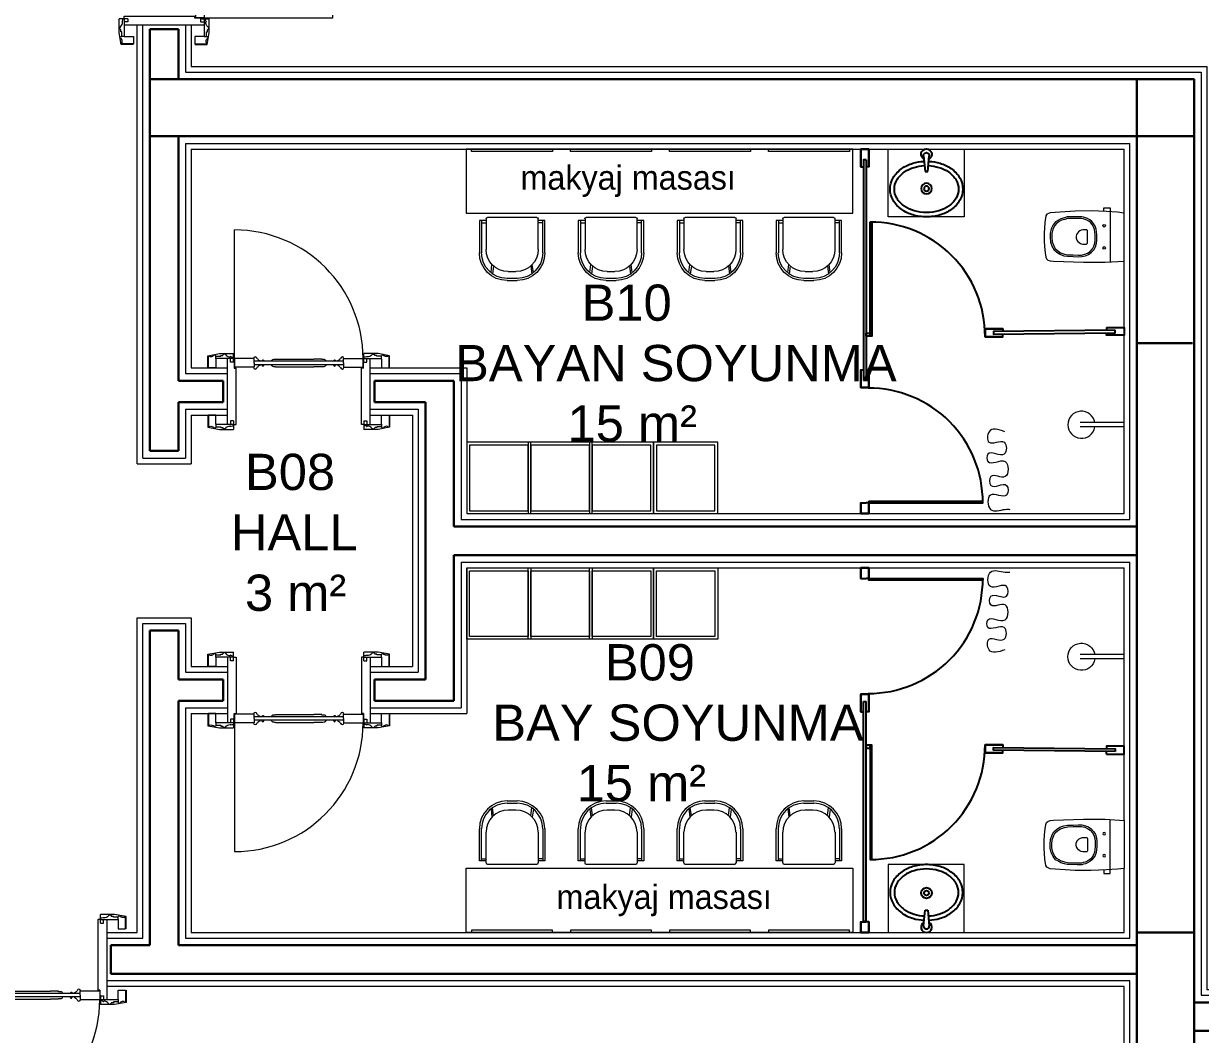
# Model space of a CAD drawing. Header units: millimetres. Extents: x 4346 to 24970, y -10214 to -5839.
# Drawn here: x 7846 to 8671, y -7624 to -6915 of the extents above; entities that cross this region are included whole.
import ezdxf

# ---------------------------------------------------------------- set-up
doc = ezdxf.new("R2010")
doc.units = ezdxf.units.MM
doc.set_wipeout_variables(frame=1)
doc.linetypes.add('CONTINUA', pattern=[0])
doc.layers.add('a_parke', color=35, linetype='Continuous', lineweight=0, transparency=0.2)
doc.layers.add('cubicle', color=140, linetype='Continuous')
doc.layers.add('YH-A-01-R.Fi-100_TYPE2$0$A_furn-wet', color=113, linetype='Continuous')
for name, color, linetype, lineweight in [('Duvar', 7, 'Continuous', 30), ('duvar mevcut', 55, 'Continuous', 30), ('Kolon', 6, 'Continuous', 35), ('QAPI_UST_KESIM', 1, 'Continuous', 5), ('TEFRIS', 11, 'Continuous', 15), ('Tefriş', 31, 'Continuous', 13), ('WL - ALÇIPAN KAPLAMA', 30, 'Continuous', 15), ('YAZıMAHAL', 152, 'Continuous', 20)]:
    doc.layers.add(name, color=color, linetype=linetype, lineweight=lineweight)
doc.styles.add('STYLUS BT', font='stylu.ttf')

# ---------------------------------------------------------------- blocks, each defined once
blk = doc.blocks.new('kapipervaz')
at = {"layer": 'QAPI_UST_KESIM'}
for p, q in [((76393.16, 185959.7), (76395.21, 185959.7)), ((76393.16, 185959.7), (76393.16, 185956.27)), ((76395.21, 185959.7), (76395.21, 185957.15)), ((76405.57, 185957.19), (76405.57, 185963.68)), ((76405.57, 185963.68), (76410.76, 185963.68)), ((76410.76, 185963.68), (76410.76, 185955.68)), ((76393.16, 185957.15), (76405.57, 185957.15)), ((76402.17, 185954.91), (76400.77, 185954.91)), ((76405.57, 185955.48), (76402.17, 185955.48)), ((76402.17, 185955.48), (76402.17, 185954.91)), ((76405.57, 185957.19), (76405.57, 185955.48)), ((76405.57, 185955.48), (76405.57, 185955.09)), ((76407, 185955.05), (76407.19, 185955.05))]:
    blk.add_line(p, q, dxfattribs=at)
for centre, radius, start, end in [((76393.31, 185956.29), 0.154, 164.59434, 245.86062), ((76393.66, 185953.57), 2.61, 60.47103, 98.93763), ((76395.16, 185956.01), 0.275, 217.02219, 348.70515), ((76395.72, 185952.35), 3.62, 35.94994, 94.60262), ((76399.63, 185955.07), 1.15, 211.46552, 352.04439), ((76406.3, 185955.34), 0.766, 199.21354, 337.6241), ((76409.03, 185953.04), 2.73, 74.45502, 132.34617), ((76410.26, 185955.8), 0.516, 194.68712, 347.13283)]:
    blk.add_arc(centre, radius, start, end, dxfattribs=at)
blk = doc.blocks.new('papuc1')
at = {"layer": 'QAPI_UST_KESIM'}
for p, q in [((76393.19, 185928.57), (76401.29, 185930.07)), ((76393.19, 185920.01), (76393.19, 185928.57)), ((76401.29, 185930.07), (76411.19, 185930.07)), ((76411.19, 185925.71), (76411.19, 185930.07))]:
    blk.add_line(p, q, dxfattribs=at)
blk = doc.blocks.new('k17')
at = {"layer": 'QAPI_UST_KESIM'}
for p, q in [((-6.1, 24.75), (-6.1, -31.35)), ((-1.8, 24.75), (0, 24.75)), ((0, 24.75), (0, -24.75)), ((89.6, 24.75), (87.8, 24.75)), ((87.8, 24.75), (87.8, -24.75)), ((93.9, 24.75), (93.9, -31.35)), ((-1.4, -24.75), (0, -24.75)), ((-1.2, -25.25), (-1.2, -31.35)), ((-1.2, -31.3), (-1.2, -25.3)), ((12.58, -25.3), (-1.2, -25.3)), ((12.58, -31.3), (-1.2, -31.3)), ((12.58, -28.31), (12.58, -25.3)), ((75.19, -27.02), (12.58, -27.02)), ((12.58, -28.21), (12.58, -31.3)), ((75.19, -29.5), (12.58, -29.5)), ((14.9, -25.14), (14.59, -25.14)), ((14.9, -31.39), (14.59, -31.39)), ((16.54, -27.02), (16.54, -26.45)), ((16.54, -29.5), (16.54, -30.08)), ((27.64, -25.84), (27.64, -25.52)), ((27.64, -25.52), (54.48, -25.52)), ((27.64, -30.69), (27.64, -31)), ((27.64, -31), (54.48, -31)), ((60.12, -25.52), (54.48, -25.52)), ((60.12, -31), (54.48, -31)), ((60.12, -25.84), (60.12, -25.52)), ((60.12, -30.69), (60.12, -31)), ((71.26, -27.02), (71.26, -26.45)), ((71.26, -29.5), (71.26, -30.08)), ((72.9, -25.14), (73.21, -25.14)), ((72.9, -31.39), (73.21, -31.39)), ((75.22, -25.3), (89, -25.3)), ((75.22, -28.31), (75.22, -25.3)), ((75.22, -28.21), (75.22, -31.3)), ((75.22, -31.3), (89, -31.3)), ((89.2, -24.75), (87.8, -24.75)), ((89, -25.3), (89, -31.35))]:
    blk.add_line(p, q, dxfattribs=at)
for points in [[(-1.8, -31.33), (-1.4, -31.33), (-1.4, -24.75)], [(-1.2, -31.35), (-1.2, -121.55)], [(89.2, -24.75), (89.2, -31.33), (89.6, -31.33)]]:
    blk.add_lwpolyline(points, dxfattribs=at)
for points in [[(18.01, -27.02), (18.01, -26.52), (18.26, -26.52, -1), (19.26, -26.52), (19.51, -26.52), (19.51, -27.02)], [(18.01, -29.5), (18.01, -30), (18.26, -30, 1), (19.26, -30), (19.51, -30), (19.51, -29.5)], [(68.26, -27.05), (68.26, -26.55), (68.51, -26.55, -1), (69.51, -26.55), (69.76, -26.55), (69.76, -27.05)], [(68.26, -29.48), (68.26, -29.98), (68.51, -29.98, 1), (69.51, -29.98), (69.76, -29.98), (69.76, -29.48)]]:
    blk.add_lwpolyline(points, format="xyb", dxfattribs=at)
for centre, radius, start, end in [((13.4, -25.25), 1.2, 5.60227, 180.48035), ((74.4, -25.25), 1.2, 359.51965, 174.39773), ((-1.2, -31.35), 90.2, 270, 0), ((-1.2, -31.35), 90.2, 270, 0), ((13.4, -31.27), 1.2, 179.51965, 354.39773), ((16.78, -24.46), 2, 199.67608, 263.2827), ((16.78, -32.06), 2, 96.7173, 160.32392), ((26.27, -27.77), 1.92, 94.51434, 156.65142), ((26.27, -28.75), 1.92, 203.34858, 265.48566), ((27.06, -38.92), 13.1, 87.45, 94.10206), ((27.06, -17.61), 13.1, 265.89794, 272.55), ((60.71, -38.92), 13.1, 85.89794, 92.55), ((60.71, -17.61), 13.1, 267.45, 274.10206), ((61.49, -27.77), 1.92, 23.34858, 85.48566), ((61.49, -28.75), 1.92, 274.51434, 336.65142), ((71.02, -24.46), 2, 276.7173, 340.32392), ((71.02, -32.06), 2, 19.67608, 83.2827), ((74.4, -31.27), 1.2, 185.60227, 0.48035)]:
    blk.add_arc(centre, radius, start, end, dxfattribs=at)
for name, p in [('papuc1', (-76412.99, -185901.81)), ('kapipervaz', (-76303.56, -185988.48))]:
    blk.add_blockref(name, p, dxfattribs=at)
at = {"layer": 'QAPI_UST_KESIM', "rotation": 180}
for name, p in [('kapipervaz', (76391.36, 185981.88)), ('papuc1', (76500.79, 185895.21))]:
    blk.add_blockref(name, p, dxfattribs=at)
at = {"layer": 'QAPI_UST_KESIM', "extrusion": (0, 0, -1), "zscale": -1, "rotation": 180}
for name, p in [('kapipervaz', (76303.56, 185981.88)), ('papuc1', (76412.99, 185895.21))]:
    blk.add_blockref(name, p, dxfattribs=at)
at = {"layer": 'QAPI_UST_KESIM', "extrusion": (0, 0, -1), "zscale": -1}
for name, p in [('papuc1', (-76500.79, -185901.81)), ('kapipervaz', (-76391.36, -185988.48))]:
    blk.add_blockref(name, p, dxfattribs=at)
blk = doc.blocks.new('YH-A-01-R.Fi-100_TYPE1$0$metropole')
blk.add_wipeout([(-16.85, 0), (16.85, 0), (17.41, -9.79), (17.61, -13.41), (17.61, -28.59), (17.28, -39.03), (16.81, -50.66), (16.68, -51.84), (16.05, -53.44), (15.25, -54.39), (13.98, -54.9), (6.65, -55.94), (-2.63, -56), (-14.85, -54.98), (-16.07, -54.11), (-17.05, -51.88), (-18.27, -34.42), (-18.39, -23.22), (-17.71, -9.79), (-17.41, -4.68)])
for points in [[(-2.63, -56), (2.63, -56), (6.65, -55.94), (11.01, -55.31), (13.98, -54.9), (15.25, -54.39), (16.05, -53.44), (16.68, -51.84), (16.94, -49.47), (17.61, -28.59), (17.61, -24.19), (17.61, -13.41), (16.85, 0), (-16.85, 0), (-16.85, 0), (-17.41, -4.68), (-17.87, -12.48), (-18.39, -23.22), (-18.27, -34.42), (-17.54, -44.93), (-17.05, -51.88), (-16.07, -54.11), (-14.85, -54.98), (-10.24, -55.55)], [(0.48, -19.22), (-1.7, -19.19), (-3.64, -19.38), (-5.63, -19.73), (-7.75, -20.41), (-9.52, -21.45), (-10.91, -22.65), (-12.09, -24.17), (-12.97, -25.62), (-13.52, -26.98), (-13.91, -28.45), (-14.22, -29.65), (-14.28, -31.2), (-14.24, -32.85), (-14.19, -36.33), (-14.13, -39.91), (-13.59, -41.86), (-12.89, -44.36), (-11.85, -46.12), (-10.72, -48.05), (-8.52, -49.83), (-5.74, -51.2), (-2.6, -51.8), (0.25, -51.86), (3.51, -51.57), (6.68, -50.37), (8.77, -49.18), (10.35, -47.45), (11.96, -45.19), (13.05, -42.2), (13.43, -39.64), (13.57, -35.81), (13.7, -32.35), (13.65, -29.78), (13.06, -27.12), (12.23, -25.04), (10.83, -23.01), (8.85, -21.3), (6.88, -20.16), (4.32, -19.45), (2.17, -19.25)], [(3.91, -25.71), (-4.57, -25.71), (-4.92, -25.94), (-5.12, -26.26), (-5.12, -29), (-4.89, -30.02), (-4.42, -31.08), (-3.73, -31.92), (-2.88, -32.77), (-1.77, -33.33), (-0.43, -33.68), (0.8, -33.67), (2.07, -33.27), (3.06, -32.38), (3.85, -31.49), (4.35, -30.59), (4.82, -29.19), (4.82, -26.31), (4.51, -25.92), (4.18, -25.75)]]:
    blk.add_lwpolyline(points, close=True)
for points in [[(-17.98, -14.32), (-20.47, -14.32), (-20.47, -9.79), (-17.71, -9.79), (17.41, -9.79)], [(0.46, -20.37), (-1.65, -20.34), (-3.49, -20.51), (-5.35, -20.84), (-7.28, -21.47), (-8.85, -22.39), (-10.07, -23.44), (-11.14, -24.82), (-11.95, -26.13), (-12.43, -27.34), (-12.8, -28.74), (-13.08, -29.82), (-13.14, -31.21), (-13.09, -32.82), (-13.04, -36.31), (-12.99, -39.74), (-12.48, -41.55), (-11.83, -43.9), (-10.87, -45.54), (-9.83, -47.3), (-7.9, -48.86), (-5.37, -50.1), (-2.48, -50.66), (0.21, -50.71), (3.25, -50.44), (6.19, -49.33), (8.04, -48.27), (9.46, -46.73), (10.94, -44.65), (11.93, -41.91), (12.29, -39.53), (12.43, -35.76), (12.55, -32.34), (12.51, -29.92), (11.96, -27.46), (11.21, -25.58), (9.97, -23.78), (8.18, -22.24), (6.43, -21.22), (4.11, -20.58), (2.11, -20.4), (0.46, -20.37)]]:
    blk.add_lwpolyline(points)
for centre in [(-7.95, -14.01), (7.5, -14.01)]:
    blk.add_circle(centre, 0.84)
blk = doc.blocks.new('duş başlığı')
for p, q in [((5198.2, 25500.15), (5198.2, 25469.34)), ((5201.2, 25500.15), (5201.2, 25469.34))]:
    blk.add_line(p, q)
blk.add_arc((5199.7, 25470.15), 9.5, 99.08472, 80.91528)
blk = doc.blocks.new('fghdgfhhg')
at = {"layer": 'YH-A-01-R.Fi-100_TYPE2$0$A_furn-wet'}
for p, q in [((14593.53, -5515.43), (14604.53, -5514.43)), ((14593.53, -5517.43), (14593.53, -5515.43)), ((14604.53, -5518.43), (14593.53, -5517.43))]:
    blk.add_line(p, q, dxfattribs=at)
for radius in [3.77, 1.77]:
    blk.add_circle((14581.53, -5516.43), radius, dxfattribs=at)
for centre, radius, start, end in [((14583.98, -5511.19), 21.03, 120.35376, 144.72758), ((14581.14, -5506.35), 15.42, 90, 120.35376), ((14581.14, -5506.35), 12.42, 90, 120.35376), ((14581.14, -5506.35), 15.42, 59.64624, 90), ((14581.14, -5506.35), 12.42, 59.64624, 90), ((14578.31, -5511.19), 21.03, 35.27242, 59.64624), ((14588.46, -5514.36), 26.51, 144.72758, 163.67045), ((14588.46, -5514.36), 23.51, 144.72758, 163.67045), ((14583.98, -5511.19), 18.03, 120.35376, 144.72758), ((14578.31, -5511.19), 18.03, 35.27242, 59.64624), ((14573.83, -5514.36), 23.51, 16.32955, 35.27242), ((14573.83, -5514.36), 26.51, 16.32955, 35.27242), ((14595.53, -5516.43), 33.88, 163.67045, 180), ((14595.53, -5516.43), 30.88, 163.67045, 180), ((14566.76, -5516.43), 30.88, 2.54517, 16.32955), ((14566.76, -5516.43), 33.88, 2.77988, 16.32955), ((14595.53, -5516.43), 33.88, 180, 196.32955), ((14595.53, -5516.43), 30.88, 180, 196.32955), ((14566.76, -5516.43), 30.88, 343.67045, 357.45483), ((14566.76, -5516.43), 33.88, 343.67045, 357.22012), ((14605.53, -5516.43), 3.77, 208.36153, 151.63847), ((14604.71, -5516.43), 2.01, 264.80557, 95.19443), ((14588.46, -5518.5), 26.51, 196.32955, 215.27242), ((14588.46, -5518.5), 23.51, 196.32955, 215.27242), ((14573.83, -5518.5), 23.51, 324.72758, 343.67045), ((14573.83, -5518.5), 26.51, 324.72758, 343.67045), ((14583.98, -5521.67), 21.03, 215.27242, 239.64624), ((14583.98, -5521.67), 18.03, 215.27242, 239.64624), ((14578.31, -5521.67), 18.03, 300.35376, 324.72758), ((14578.31, -5521.67), 21.03, 300.35376, 324.72758), ((14581.14, -5526.51), 15.42, 239.64624, 270), ((14581.14, -5526.51), 12.42, 239.64624, 270), ((14581.14, -5526.51), 12.42, 270, 300.35376), ((14581.14, -5526.51), 15.42, 270, 300.35376)]:
    blk.add_arc(centre, radius, start, end, dxfattribs=at)
blk = doc.blocks.new('ch')
at = {"layer": 'TEFRIS', "linetype": 'CONTINUA'}
for p, q in [((11843.4, 1962.7), (11843.4, 1919.3)), ((11844.6, 1963.8), (11871.5, 1963.8)), ((11846.3, 1963.8), (11846.3, 1969.7)), ((11846.3, 1969.7), (11874.5, 1969.7)), ((11846.3, 1967.7), (11874.5, 1967.7)), ((11848.2, 1967.7), (11848.2, 1963.8)), ((11891, 1944.4), (11891, 1937.6)), ((11896.8, 1945.4), (11896.8, 1936.6)), ((11898.8, 1945.4), (11898.8, 1936.6)), ((11871.5, 1918.1), (11844.6, 1918.1)), ((11846.3, 1912.3), (11846.3, 1918.1)), ((11874.5, 1914.2), (11846.3, 1914.2)), ((11874.5, 1912.3), (11846.3, 1912.3)), ((11848.2, 1914.2), (11848.2, 1918.1))]:
    blk.add_line(p, q, dxfattribs=at)
at = {"layer": 'TEFRIS'}
for p, q in [((11891.7, 1959.5), (11884.7, 1958.7)), ((11886.1, 1957.3), (11892.8, 1958.2)), ((11891.7, 1922.4), (11884.7, 1923.3)), ((11886.1, 1924.7), (11892.8, 1923.8))]:
    blk.add_line(p, q, dxfattribs=at)
at = {"layer": 'TEFRIS', "linetype": 'CONTINUA'}
for centre, radius, start, end in [((11844.6, 1962.7), 1.17, 90, 180), ((11871.5, 1944.4), 19.4, 0, 90), ((11874.5, 1945.4), 24.3, 0, 90), ((11874.5, 1945.4), 22.4, 0, 90), ((11871.5, 1937.6), 19.4, 270, 0), ((11874.5, 1936.6), 22.4, 270, 0), ((11874.5, 1936.6), 24.3, 270, 0), ((11844.6, 1919.3), 1.17, 180, 270)]:
    blk.add_arc(centre, radius, start, end, dxfattribs=at)

msp = doc.modelspace()

# ---------------------------------------------------------------- hatches: boundary and pattern name
at = {"layer": 'Duvar'}
h = msp.add_hatch(color=256, dxfattribs=at)
h.dxf.hatch_style = 1
h.paths.add_polyline_path([(4423.24, -10136.77), (10254.24, -10136.77), (10254.24, -6058.85), (4423.24, -6058.85)], flags=16)
h.paths.add_polyline_path([(4345.68, -10214.33), (10331.8, -10214.33), (10331.8, -5981.29), (4345.68, -5981.29)])
at = {"layer": 'Duvar', "true_color": 0x636466}
h = msp.add_hatch(color=251, dxfattribs=at)
h.dxf.hatch_style = 1
h.paths.add_polyline_path([(4474.95, -10085.06), (10202.53, -10085.06), (10202.53, -6110.56), (4474.95, -6110.56)], flags=16)
h.paths.add_polyline_path([(4423.24, -10136.77), (10254.24, -10136.77), (10254.24, -6058.85), (4423.24, -6058.85)])
at = {"layer": 'Duvar'}
h = msp.add_hatch(color=256, dxfattribs=at)
h.dxf.hatch_style = 1
h.paths.add_polyline_path([(4505.12, -10054.89), (10172.36, -10054.89), (10172.36, -6140.73), (4505.12, -6140.73)], flags=16)
h.paths.add_polyline_path([(4474.95, -10085.06), (10202.53, -10085.06), (10202.53, -6110.56), (4474.95, -6110.56)])

# ---------------------------------------------------------------- linework, layer by layer
at = {"layer": 'cubicle'}
for p, q in [((8436.45, -7010.62), (8436.45, -7164.96)), ((8604.88, -7128), (8604.88, -7129.8)), ((8436.45, -7164.96), (8434.54, -7164.96)), ((8434.54, -7390.05), (8436.45, -7390.05)), ((8436.45, -7544.39), (8436.45, -7390.05)), ((8604.88, -7427.01), (8604.88, -7425.21))]:
    msp.add_line(p, q, dxfattribs=at)
for points in [[(8432.73, -7015.47), (8432.73, -7003), (8438.25, -7003), (8438.25, -7015.47), (8436.45, -7015.47)], [(8438.25, -7015.47), (8438.25, -7003), (8432.73, -7003), (8432.73, -7015.47), (8434.54, -7015.47)], [(8436.45, -7010.62), (8434.54, -7010.62), (8434.54, -7164.96)], [(8439.33, -7134.13), (8439.33, -7054.13), (8440.37, -7054.13), (8440.37, -7134.13), (8439.33, -7134.13)], [(8604.88, -7128), (8617.35, -7128), (8617.35, -7133.51), (8604.88, -7133.51), (8604.88, -7131.71)], [(8532.29, -7128.95), (8519.82, -7128.95), (8519.82, -7134.47), (8532.29, -7134.47), (8532.29, -7132.66)], [(8532.29, -7134.47), (8519.82, -7134.47), (8519.82, -7128.95), (8532.29, -7128.95), (8532.29, -7130.75)], [(8610.98, -7129.8), (8525.68, -7130.75), (8525.68, -7132.66), (8610.98, -7131.71), (8610.98, -7129.8)], [(8432.73, -7157.63), (8432.73, -7170.1), (8438.25, -7170.1), (8438.25, -7157.63), (8436.45, -7157.63)], [(8438.25, -7157.63), (8438.25, -7170.1), (8432.73, -7170.1), (8432.73, -7157.63), (8434.54, -7157.63)], [(8432.73, -7250.99), (8432.73, -7258.5), (8438.25, -7258.5), (8438.25, -7250.99), (8436.45, -7250.99)], [(8438.25, -7250.99), (8438.25, -7258.5), (8432.73, -7258.5), (8432.73, -7250.99), (8436.45, -7250.99)], [(8438.25, -7250.99), (8518.25, -7250.99), (8518.25, -7249.95), (8438.25, -7249.95), (8438.25, -7250.99)], [(8432.73, -7304.02), (8432.73, -7296.5), (8438.25, -7296.5), (8438.25, -7304.02), (8436.45, -7304.02)], [(8438.25, -7304.02), (8438.25, -7296.5), (8432.73, -7296.5), (8432.73, -7304.02), (8436.45, -7304.02)], [(8432.73, -7304.02), (8432.73, -7296.5), (8438.25, -7296.5), (8438.25, -7304.02), (8436.45, -7304.02)], [(8438.25, -7304.02), (8438.25, -7296.5), (8432.73, -7296.5), (8432.73, -7304.02), (8436.45, -7304.02)], [(8438.25, -7304.02), (8518.25, -7304.02), (8518.25, -7305.06), (8438.25, -7305.06), (8438.25, -7304.02)], [(8432.73, -7397.37), (8432.73, -7384.9), (8438.25, -7384.9), (8438.25, -7397.37), (8436.45, -7397.37)], [(8438.25, -7397.37), (8438.25, -7384.9), (8432.73, -7384.9), (8432.73, -7397.37), (8434.54, -7397.37)], [(8436.45, -7544.39), (8434.54, -7544.39), (8434.54, -7390.05)], [(8439.33, -7420.87), (8439.33, -7500.87), (8440.37, -7500.87), (8440.37, -7420.87), (8439.33, -7420.87)], [(8532.29, -7426.05), (8519.82, -7426.05), (8519.82, -7420.54), (8532.29, -7420.54), (8532.29, -7422.34)], [(8532.29, -7420.54), (8519.82, -7420.54), (8519.82, -7426.05), (8532.29, -7426.05), (8532.29, -7424.25)], [(8610.98, -7425.21), (8525.68, -7424.25), (8525.68, -7422.34), (8610.98, -7423.3), (8610.98, -7425.21)], [(8604.88, -7427.01), (8617.35, -7427.01), (8617.35, -7421.5), (8604.88, -7421.5), (8604.88, -7423.3)], [(8432.73, -7544.49), (8432.73, -7552), (8438.25, -7552), (8438.25, -7544.49), (8436.45, -7544.49)], [(8438.25, -7544.49), (8438.25, -7552), (8432.73, -7552), (8432.73, -7544.49), (8436.45, -7544.49)]]:
    msp.add_lwpolyline(points, dxfattribs=at)
for points in [[(8439.33, -7134.13), (8436.45, -7134.13), (8436.45, -7132.07), (8439.33, -7132.07)], [(8439.33, -7420.87), (8436.45, -7420.87), (8436.45, -7422.93), (8439.33, -7422.93)]]:
    msp.add_lwpolyline(points, close=True, dxfattribs=at)
for centre, start, end in [((8439.85, -7134.13), 359.76261, 90.37172), ((8438.25, -7250.47), 359.62828, 90.23739), ((8438.25, -7304.54), 269.76261, 0.37172), ((8439.85, -7420.87), 269.62828, 0.23739)]:
    msp.add_arc(centre, 80, start, end, dxfattribs=at)
at = {"layer": 'Duvar'}
for p, q in [((7934.35, -6954), (7934.35, -6919)), ((7934.35, -6919), (7954.35, -6919)), ((7934.35, -6954), (7934.35, -6919)), ((7934.35, -6919), (7954.35, -6919)), ((7954.35, -6954), (7954.35, -6919)), ((7954.35, -6954), (7954.35, -6919)), ((7934.35, -6994), (7934.35, -7214.5)), ((7954.35, -6994), (7954.35, -7154)), ((7954.35, -6994), (8626.35, -6994)), ((8626.35, -7552), (8626.35, -7139)), ((8626.35, -7267.5), (8626.35, -7139)), ((8666.35, -7552), (8666.35, -7139)), ((8666.35, -7552), (8666.35, -7139)), ((7954.35, -7154), (7954.35, -7165.37)), ((7954.35, -7165.37), (7985.69, -7165.37)), ((7985.69, -7165.37), (7985.69, -7180.37)), ((8091.69, -7165.37), (8147.51, -7165.37)), ((8091.69, -7165.37), (8091.69, -7180.37)), ((8147.51, -7165.37), (8147.51, -7267.5)), ((7954.35, -7180.37), (7985.69, -7180.37)), ((7954.35, -7180.37), (7954.35, -7214.5)), ((8091.69, -7180.37), (8127.51, -7180.37)), ((8127.51, -7180.37), (8127.51, -7374.63)), ((7934.35, -7214.5), (7954.35, -7214.5)), ((8147.51, -7267.5), (8626.35, -7267.5)), ((8147.51, -7287.5), (8626.35, -7287.5)), ((8147.51, -7287.5), (8147.51, -7389.63)), ((8626.35, -7552), (8626.35, -7287.5)), ((7934.35, -7340.5), (7934.35, -7561)), ((7934.35, -7340.5), (7954.35, -7340.5)), ((7954.35, -7340.5), (7954.35, -7374.63)), ((7954.35, -7374.63), (7985.69, -7374.63)), ((7985.69, -7389.63), (7985.69, -7374.63)), ((8091.69, -7374.63), (8127.51, -7374.63)), ((8091.69, -7389.63), (8091.69, -7374.63)), ((7954.35, -7389.63), (7954.35, -7561)), ((7954.35, -7389.63), (7985.69, -7389.63)), ((8091.69, -7389.63), (8147.51, -7389.63)), ((7934.35, -7521), (7934.35, -7561)), ((7954.35, -7521), (7954.35, -7561)), ((7934.35, -7561), (7907.05, -7561)), ((7907.05, -7561), (7907.05, -7581)), ((7934.35, -7561), (7907.05, -7561)), ((7907.05, -7561), (7907.05, -7581)), ((8626.35, -7561), (7954.35, -7561)), ((8626.35, -7561), (7954.35, -7561)), ((8626.35, -7581), (7907.05, -7581)), ((8626.35, -7581), (7907.05, -7581))]:
    msp.add_line(p, q, dxfattribs=at)
for points in [[(8666.35, -7601), (8753.35, -7601)], [(8666.35, -7621), (8753.35, -7621)]]:
    msp.add_lwpolyline(points, dxfattribs=at)
at = {"layer": 'duvar mevcut', "lineweight": 30}
for points in [[(8626.35, -6994), (7934.35, -6994), (7934.35, -6954), (8666.35, -6954)], [(8626.35, -6994), (7934.35, -6994), (7934.35, -6954), (8666.35, -6954)], [(8626.35, -6994), (8623.81, -6994)], [(8626.35, -6994), (8623.81, -6994)], [(8626.35, -6994), (8626.35, -7139)], [(8626.35, -6994), (8626.35, -7139)], [(8666.35, -6994), (8666.35, -7139)], [(8666.35, -6994), (8666.35, -7139)], [(8665.35, -7139), (8626.35, -7139)], [(8665.35, -7139), (8626.35, -7139)]]:
    msp.add_lwpolyline(points, dxfattribs=at)
msp.add_lwpolyline([(8626.35, -7671), (8666.35, -7671), (8666.35, -7552), (8626.35, -7552)], close=True, dxfattribs=at)
at = {"layer": 'Kolon', "lineweight": 30}
msp.add_lwpolyline([(8626.35, -6954), (8666.35, -6954), (8666.35, -6994), (8626.35, -6994), (8626.35, -6954)], dxfattribs=at)
at = {"layer": 'QAPI_UST_KESIM'}
for p, q in [((7988.69, -7195.92), (7988.69, -7149.82)), ((7993.59, -7155.92), (7993.59, -7149.82)), ((7993.59, -7149.87), (7993.59, -7155.87)), ((8007.37, -7149.87), (7993.59, -7149.87)), ((8007.37, -7152.96), (8007.37, -7149.87)), ((8069.98, -7151.67), (8007.37, -7151.67)), ((8007.37, -7152.86), (8007.37, -7155.87)), ((8009.69, -7149.78), (8009.38, -7149.78)), ((8011.33, -7151.67), (8011.33, -7151.09)), ((8022.43, -7150.48), (8022.43, -7150.17)), ((8022.43, -7150.17), (8049.27, -7150.17)), ((8054.91, -7150.17), (8049.27, -7150.17)), ((8054.91, -7150.48), (8054.91, -7150.17)), ((8066.05, -7151.67), (8066.05, -7151.09)), ((8067.69, -7149.78), (8068, -7149.78)), ((8070.01, -7149.87), (8083.79, -7149.87)), ((8070.01, -7152.96), (8070.01, -7149.87)), ((8070.01, -7152.86), (8070.01, -7155.87)), ((8083.79, -7155.87), (8083.79, -7149.82)), ((8088.69, -7195.92), (8088.69, -7149.82)), ((7993.39, -7156.42), (7994.79, -7156.42)), ((8007.37, -7155.87), (7993.59, -7155.87)), ((7994.79, -7195.92), (7994.79, -7156.42)), ((8069.98, -7154.15), (8007.37, -7154.15)), ((8009.69, -7156.03), (8009.38, -7156.03)), ((8011.33, -7154.15), (8011.33, -7154.72)), ((8022.43, -7155.33), (8022.43, -7155.65)), ((8022.43, -7155.65), (8049.27, -7155.65)), ((8054.91, -7155.65), (8049.27, -7155.65)), ((8054.91, -7155.33), (8054.91, -7155.65)), ((8066.05, -7154.15), (8066.05, -7154.72)), ((8067.69, -7156.03), (8068, -7156.03)), ((8070.01, -7155.87), (8083.79, -7155.87)), ((8082.59, -7195.92), (8082.59, -7156.42)), ((8083.99, -7156.42), (8082.59, -7156.42)), ((7992.99, -7195.92), (7994.79, -7195.92)), ((8084.39, -7195.92), (8082.59, -7195.92)), ((7988.69, -7359.08), (7988.69, -7405.19)), ((7992.99, -7359.08), (7994.79, -7359.08)), ((7994.79, -7359.08), (7994.79, -7398.59)), ((8084.39, -7359.08), (8082.59, -7359.08)), ((8082.59, -7359.08), (8082.59, -7398.59)), ((8088.69, -7359.08), (8088.69, -7405.19)), ((7993.39, -7398.59), (7994.79, -7398.59)), ((7993.59, -7399.09), (7993.59, -7405.19)), ((7993.59, -7405.14), (7993.59, -7399.14)), ((8007.37, -7399.14), (7993.59, -7399.14)), ((8007.37, -7402.15), (8007.37, -7399.14)), ((8069.98, -7400.86), (8007.37, -7400.86)), ((8009.69, -7398.97), (8009.38, -7398.97)), ((8011.33, -7400.86), (8011.33, -7400.28)), ((8022.43, -7399.67), (8022.43, -7399.36)), ((8022.43, -7399.36), (8049.27, -7399.36)), ((8054.91, -7399.36), (8049.27, -7399.36)), ((8054.91, -7399.67), (8054.91, -7399.36)), ((8066.05, -7400.86), (8066.05, -7400.28)), ((8067.69, -7398.97), (8068, -7398.97)), ((8070.01, -7399.14), (8083.79, -7399.14)), ((8070.01, -7402.15), (8070.01, -7399.14)), ((8083.99, -7398.59), (8082.59, -7398.59)), ((8083.79, -7399.14), (8083.79, -7405.19)), ((8007.37, -7405.14), (7993.59, -7405.14)), ((8007.37, -7402.05), (8007.37, -7405.14)), ((8069.98, -7403.34), (8007.37, -7403.34)), ((8009.69, -7405.23), (8009.38, -7405.23)), ((8011.33, -7403.34), (8011.33, -7403.92)), ((8022.43, -7404.53), (8022.43, -7404.84)), ((8022.43, -7404.84), (8049.27, -7404.84)), ((8054.91, -7404.84), (8049.27, -7404.84)), ((8054.91, -7404.53), (8054.91, -7404.84)), ((8066.05, -7403.34), (8066.05, -7403.92)), ((8067.69, -7405.23), (8068, -7405.23)), ((8070.01, -7402.05), (8070.01, -7405.14)), ((8070.01, -7405.14), (8083.79, -7405.14))]:
    msp.add_line(p, q, dxfattribs=at)
for points in [[(7993.59, -7149.82), (7993.59, -7059.62)], [(7992.99, -7149.84), (7993.39, -7149.84), (7993.39, -7156.42)], [(8083.99, -7156.42), (8083.99, -7149.84), (8084.39, -7149.84)], [(7992.99, -7405.16), (7993.39, -7405.16), (7993.39, -7398.59)], [(8083.99, -7398.59), (8083.99, -7405.16), (8084.39, -7405.16)], [(7993.59, -7405.19), (7993.59, -7495.39)]]:
    msp.add_lwpolyline(points, dxfattribs=at)
for points in [[(8012.8, -7151.67), (8012.8, -7151.17), (8013.05, -7151.17, -1), (8014.05, -7151.17), (8014.3, -7151.17), (8014.3, -7151.67)], [(8063.05, -7151.69), (8063.05, -7151.19), (8063.3, -7151.19, -1), (8064.3, -7151.19), (8064.55, -7151.19), (8064.55, -7151.69)], [(8012.8, -7154.15), (8012.8, -7154.65), (8013.05, -7154.65, 1), (8014.05, -7154.65), (8014.3, -7154.65), (8014.3, -7154.15)], [(8063.05, -7154.12), (8063.05, -7154.62), (8063.3, -7154.62, 1), (8064.3, -7154.62), (8064.55, -7154.62), (8064.55, -7154.12)], [(8012.8, -7400.86), (8012.8, -7400.36), (8013.05, -7400.36, -1), (8014.05, -7400.36), (8014.3, -7400.36), (8014.3, -7400.86)], [(8063.05, -7400.88), (8063.05, -7400.38), (8063.3, -7400.38, -1), (8064.3, -7400.38), (8064.55, -7400.38), (8064.55, -7400.88)], [(8012.8, -7403.34), (8012.8, -7403.84), (8013.05, -7403.84, 1), (8014.05, -7403.84), (8014.3, -7403.84), (8014.3, -7403.34)], [(8063.05, -7403.31), (8063.05, -7403.81), (8063.3, -7403.81, 1), (8064.3, -7403.81), (8064.55, -7403.81), (8064.55, -7403.31)]]:
    msp.add_lwpolyline(points, format="xyb", dxfattribs=at)
for centre, radius, start, end in [((7993.59, -7149.82), 90.2, 0, 90), ((7993.59, -7149.82), 90.2, 0, 90), ((8008.19, -7149.9), 1.2, 5.60227, 180.48035), ((8011.57, -7149.11), 2, 199.67608, 263.2827), ((8021.07, -7152.42), 1.92, 94.51434, 156.65142), ((8021.85, -7163.56), 13.1, 87.45, 94.10206), ((8055.5, -7163.56), 13.1, 85.89794, 92.55), ((8056.28, -7152.42), 1.92, 23.34858, 85.48566), ((8065.81, -7149.11), 2, 276.7173, 340.32392), ((8069.2, -7149.9), 1.2, 359.51965, 174.39773), ((8008.19, -7155.92), 1.2, 179.51965, 354.39773), ((8011.57, -7156.71), 2, 96.7173, 160.32392), ((8021.07, -7153.4), 1.92, 203.34858, 265.48566), ((8021.85, -7142.25), 13.1, 265.89794, 272.55), ((8055.5, -7142.25), 13.1, 267.45, 274.10206), ((8056.28, -7153.4), 1.92, 274.51434, 336.65142), ((8065.81, -7156.71), 2, 19.67608, 83.2827), ((8069.2, -7155.92), 1.2, 185.60227, 0.48035), ((8008.19, -7399.09), 1.2, 5.60227, 180.48035), ((8011.57, -7398.3), 2, 199.67608, 263.2827), ((8021.07, -7401.61), 1.92, 94.51434, 156.65142), ((8021.85, -7412.76), 13.1, 87.45, 94.10206), ((8055.5, -7412.76), 13.1, 85.89794, 92.55), ((8056.28, -7401.61), 1.92, 23.34858, 85.48566), ((8065.81, -7398.3), 2, 276.7173, 340.32392), ((8069.2, -7399.09), 1.2, 359.51965, 174.39773), ((7993.59, -7405.19), 90.2, 270, 0), ((7993.59, -7405.19), 90.2, 270, 0), ((8008.19, -7405.11), 1.2, 179.51965, 354.39773), ((8011.57, -7405.9), 2, 96.7173, 160.32392), ((8021.07, -7402.59), 1.92, 203.34858, 265.48566), ((8021.85, -7391.44), 13.1, 265.89794, 272.55), ((8055.5, -7391.44), 13.1, 267.45, 274.10206), ((8056.28, -7402.59), 1.92, 274.51434, 336.65142), ((8065.81, -7405.9), 2, 19.67608, 83.2827), ((8069.2, -7405.11), 1.2, 185.60227, 0.48035)]:
    msp.add_arc(centre, radius, start, end, dxfattribs=at)
at = {"layer": 'TEFRIS'}
for points in [[(8156.12, -7048), (8427.22, -7048), (8427.22, -7003), (8156.12, -7003), (8156.12, -7048)], [(8156.12, -7507), (8427.22, -7507), (8427.22, -7552), (8156.12, -7552), (8156.12, -7507)]]:
    msp.add_lwpolyline(points, dxfattribs=at)
for points in [[(8159.89, -7003), (8216.71, -7003), (8216.71, -7004.68), (8159.89, -7004.68)], [(8229.24, -7003), (8286.06, -7003), (8286.06, -7004.68), (8229.24, -7004.68)], [(8298.59, -7003), (8355.41, -7003), (8355.41, -7004.68), (8298.59, -7004.68)], [(8367.93, -7003), (8424.76, -7003), (8424.76, -7004.68), (8367.93, -7004.68)], [(8156.51, -7258.5), (8201.51, -7258.5), (8201.51, -7208.5), (8156.51, -7208.5)], [(8158.51, -7256.5), (8199.51, -7256.5), (8199.51, -7210.5), (8158.51, -7210.5)], [(8199.51, -7258.5), (8244.51, -7258.5), (8244.51, -7208.5), (8199.51, -7208.5)], [(8201.51, -7256.5), (8242.51, -7256.5), (8242.51, -7210.5), (8201.51, -7210.5)], [(8242.51, -7258.5), (8287.51, -7258.5), (8287.51, -7208.5), (8242.51, -7208.5)], [(8244.51, -7256.5), (8285.51, -7256.5), (8285.51, -7210.5), (8244.51, -7210.5)], [(8287.51, -7258.5), (8332.51, -7258.5), (8332.51, -7208.5), (8287.51, -7208.5)], [(8289.51, -7256.5), (8330.51, -7256.5), (8330.51, -7210.5), (8289.51, -7210.5)], [(8156.51, -7296.5), (8201.51, -7296.5), (8201.51, -7346.5), (8156.51, -7346.5)], [(8158.51, -7298.5), (8199.51, -7298.5), (8199.51, -7344.5), (8158.51, -7344.5)], [(8199.51, -7296.5), (8244.51, -7296.5), (8244.51, -7346.5), (8199.51, -7346.5)], [(8201.51, -7298.5), (8242.51, -7298.5), (8242.51, -7344.5), (8201.51, -7344.5)], [(8242.51, -7296.5), (8287.51, -7296.5), (8287.51, -7346.5), (8242.51, -7346.5)], [(8244.51, -7298.5), (8285.51, -7298.5), (8285.51, -7344.5), (8244.51, -7344.5)], [(8287.51, -7296.5), (8332.51, -7296.5), (8332.51, -7346.5), (8287.51, -7346.5)], [(8289.51, -7298.5), (8330.51, -7298.5), (8330.51, -7344.5), (8289.51, -7344.5)], [(8159.89, -7552), (8216.71, -7552), (8216.71, -7550.33), (8159.89, -7550.33)], [(8229.24, -7552), (8286.06, -7552), (8286.06, -7550.33), (8229.24, -7550.33)], [(8298.59, -7552), (8355.41, -7552), (8355.41, -7550.33), (8298.59, -7550.33)], [(8367.93, -7552), (8424.76, -7552), (8424.76, -7550.33), (8367.93, -7550.33)]]:
    msp.add_lwpolyline(points, close=True, dxfattribs=at)
for points in [[(8533.77, -7201.09), (8522.61, -7201.09), (8522.61, -7208.48), (8533.26, -7208.48), (8533.26, -7216.75), (8521.86, -7216.75), (8521.86, -7222.01), (8533.89, -7222.01), (8533.89, -7232.53), (8523.99, -7232.53), (8523.99, -7238.67), (8534.89, -7238.67), (8534.89, -7245.43), (8523.62, -7245.43), (8523.62, -7255.48), (8534.02, -7255.48), (8537.28, -7255.48)], [(8533.77, -7353.91), (8522.61, -7353.91), (8522.61, -7346.52), (8533.26, -7346.52), (8533.26, -7338.26), (8521.86, -7338.26), (8521.86, -7332.99), (8533.89, -7332.99), (8533.89, -7322.47), (8523.99, -7322.47), (8523.99, -7316.34), (8534.89, -7316.34), (8534.89, -7309.57), (8523.62, -7309.57), (8523.62, -7299.53), (8534.02, -7299.53), (8537.28, -7299.53)]]:
    msp.add_spline(points, degree=3, dxfattribs=at)
at = {"layer": 'Tefriş'}
for points in [[(8505.24, -7050.53), (8451.82, -7050.53), (8451.82, -7003), (8505.24, -7003)], [(8505.24, -7504.47), (8451.82, -7504.47), (8451.82, -7552), (8505.24, -7552)]]:
    msp.add_lwpolyline(points, close=True, dxfattribs=at)
at = {"layer": 'WL - ALÇIPAN KAPLAMA'}
for p, q in [((7959.35, -6999), (8621.35, -6999)), ((7963.35, -7003), (8617.35, -7003)), ((7963.35, -7003), (7963.35, -7156.37)), ((7959.35, -7160.37), (7988.69, -7160.37)), ((7963.35, -7156.37), (7988.69, -7156.37)), ((8088.69, -7156.37), (8156.51, -7156.37)), ((8088.69, -7160.37), (8152.51, -7160.37)), ((8152.51, -7160.37), (8152.51, -7262.5)), ((8156.51, -7156.37), (8156.51, -7258.5)), ((7959.35, -7185.37), (7988.69, -7185.37)), ((8088.69, -7185.37), (8122.51, -7185.37)), ((8122.51, -7185.37), (8122.51, -7369.63)), ((7963.35, -7189.37), (7988.69, -7189.37)), ((7963.35, -7189.37), (7963.35, -7223.5)), ((8088.69, -7189.37), (8118.51, -7189.37)), ((8118.51, -7189.37), (8118.51, -7365.63)), ((7925.35, -7223.5), (7963.35, -7223.5)), ((7929.35, -7219.5), (7959.35, -7219.5)), ((8156.51, -7258.5), (8617.35, -7258.5)), ((8152.51, -7262.5), (8621.35, -7262.5)), ((8152.51, -7292.5), (8621.35, -7292.5)), ((8152.51, -7292.5), (8152.51, -7394.63)), ((8156.51, -7296.5), (8617.35, -7296.5)), ((8156.51, -7296.5), (8156.51, -7398.63)), ((7925.35, -7331.5), (7963.35, -7331.5)), ((7929.35, -7335.5), (7959.35, -7335.5)), ((7963.35, -7365.63), (7988.69, -7365.63)), ((8088.69, -7365.63), (8118.51, -7365.63)), ((7959.35, -7369.63), (7988.69, -7369.63)), ((8088.69, -7369.63), (8122.51, -7369.63)), ((7959.35, -7394.63), (7988.69, -7394.63)), ((7963.35, -7398.63), (7988.69, -7398.63)), ((8088.69, -7394.63), (8152.51, -7394.63)), ((8088.69, -7398.63), (8156.51, -7398.63))]:
    msp.add_line(p, q, dxfattribs=at)
for points in [[(7925.35, -7223.5), (7925.35, -6994), (7925.35, -6954), (7925.35, -6916)], [(7929.35, -7219.5), (7929.35, -6994), (7929.35, -6954), (7929.35, -6916)], [(7959.35, -6916), (7959.35, -6949), (7959.35, -6949), (7959.35, -6949), (8671.35, -6949), (8671.35, -7134), (8671.35, -7134), (8671.35, -7552), (8671.35, -7596), (8756.35, -7596)], [(7963.35, -6916), (7963.35, -6945), (8675.35, -6945), (8675.35, -7102.01), (8675.35, -7552), (8675.35, -7592), (8756.35, -7592)], [(7959.35, -6999), (7959.35, -6999), (7959.35, -7159)], [(8617.35, -7258.5), (8617.35, -7139), (8617.35, -7003), (8617.35, -7003)], [(8621.35, -7262.5), (8621.35, -7139), (8621.35, -6999), (8621.35, -6999)], [(7959.35, -7159), (7959.35, -7160.37)], [(7959.35, -7185.37), (7959.35, -7219.5)], [(7959.35, -7394.63), (7959.35, -7556), (8621.35, -7556), (8621.35, -7552), (8621.35, -7292.5)], [(7963.35, -7398.63), (7963.35, -7552), (8617.35, -7552), (8617.35, -7296.5)], [(7904.05, -7552), (7925.35, -7552), (7925.35, -7331.5)], [(7963.35, -7331.5), (7963.35, -7365.63)], [(7904.05, -7556), (7929.35, -7556), (7929.35, -7335.5)], [(7959.35, -7335.5), (7959.35, -7369.63)], [(7904.05, -7556), (7929.35, -7556), (7929.35, -7518)], [(7904.05, -7552), (7925.35, -7552), (7925.35, -7518)], [(8756.35, -7944), (8705.85, -7944), (8705.85, -8061), (8504.35, -8061), (8504.35, -7991), (8621.35, -7991), (8621.35, -7711), (8621.35, -7671), (8621.35, -7586), (7904.05, -7586)], [(8756.35, -7948), (8709.85, -7948), (8709.85, -8065), (8500.35, -8065), (8500.35, -7987), (8617.35, -7987), (8617.35, -7711), (8617.35, -7671), (8617.35, -7590), (7904.05, -7590)]]:
    msp.add_lwpolyline(points, dxfattribs=at)

# ---------------------------------------------------------------- block references
at = {"layer": 'a_parke', "rotation": 90}
msp.add_blockref('k17', (7941.05, -6909.9), dxfattribs=at)
at = {"layer": 'a_parke'}
msp.add_blockref('k17', (7810.15, -7567.7), dxfattribs=at)
at = {"layer": 'QAPI_UST_KESIM', "extrusion": (0, 0, -1), "xscale": -1, "zscale": -1}
for name, p in [('papuc1', (68418.2, -193076.38)), ('kapipervaz', (68308.77, -193153.05))]:
    msp.add_blockref(name, p, dxfattribs=at)
at = {"layer": 'QAPI_UST_KESIM', "extrusion": (0, 0, -1), "xscale": -1, "zscale": -1, "rotation": 180}
for name, p in [('kapipervaz', (-84386.15, 178807.31)), ('papuc1', (-84495.58, 178730.64))]:
    msp.add_blockref(name, p, dxfattribs=at)
at = {"layer": 'QAPI_UST_KESIM', "xscale": -1, "rotation": 180}
for name, p in [('kapipervaz', (-68308.77, 178807.31)), ('papuc1', (-68418.2, 178730.64))]:
    msp.add_blockref(name, p, dxfattribs=at)
at = {"layer": 'QAPI_UST_KESIM', "xscale": -1}
for name, p in [('papuc1', (84495.58, -193076.38)), ('kapipervaz', (84386.15, -193153.05))]:
    msp.add_blockref(name, p, dxfattribs=at)
at = {"layer": 'QAPI_UST_KESIM'}
for name, p in [('papuc1', (-68418.2, -193285.65)), ('kapipervaz', (-68308.77, -193362.32))]:
    msp.add_blockref(name, p, dxfattribs=at)
at = {"layer": 'QAPI_UST_KESIM', "rotation": 180}
for name, p in [('kapipervaz', (84386.15, 178598.05)), ('papuc1', (84495.58, 178521.38))]:
    msp.add_blockref(name, p, dxfattribs=at)
at = {"layer": 'QAPI_UST_KESIM', "extrusion": (0, 0, -1), "zscale": -1, "rotation": 180}
for name, p in [('kapipervaz', (68308.77, 178598.05)), ('papuc1', (68418.2, 178521.38))]:
    msp.add_blockref(name, p, dxfattribs=at)
at = {"layer": 'QAPI_UST_KESIM', "extrusion": (0, 0, -1), "zscale": -1}
for name, p in [('papuc1', (-84495.58, -193285.65)), ('kapipervaz', (-84386.15, -193362.32))]:
    msp.add_blockref(name, p, dxfattribs=at)
at = {"layer": 'TEFRIS', "yscale": 0.8, "zscale": 0.8, "rotation": 90}
for p, xscale in [((9741.08, 2423.92), -0.8), ((9810.43, 2423.92), -0.8), ((9879.78, 2423.92), -0.8), ((9949.13, 2423.92), -0.8), ((9741.08, -16978.92), 0.8), ((9810.43, -16978.92), 0.8), ((9879.78, -16978.92), 0.8), ((9949.13, -16978.92), 0.8)]:
    msp.add_blockref('ch', p, dxfattribs=dict(at, xscale=xscale))
at = {"layer": 'Tefriş', "xscale": -1}
for name, p, rotation in [('fghdgfhhg', (13995.2, -21612.18), 270), ('duş başlığı', (-16882.75, -12558.52), 270.0000000000001)]:
    msp.add_blockref(name, p, dxfattribs=dict(at, rotation=rotation))
at = {"layer": 'Tefriş'}
for name, p, rotation in [('duş başlığı', (-16882.75, -1996.49), 269.9999999999999), ('fghdgfhhg', (13995.2, 7057.17), 270)]:
    msp.add_blockref(name, p, dxfattribs=dict(at, rotation=rotation))

# ---------------------------------------------------------------- texts
at = {"layer": 'YAZıMAHAL', "lineweight": 5, "style": 'STYLUS BT'}
for p in [(8194.15, -7031.43), (8219.4, -7535.56)]:
    msp.add_text('makyaj masası', height=16.9344, dxfattribs=at).set_placement(p)
at = {"layer": 'YAZıMAHAL', "lineweight": 5, "char_height": 25.4016, "width": 319.6923, "attachment_point": 1, "style": 'STYLUS BT'}
for s, insert in [('{\\fArial|b0|i0|c162|p34;         B10\\PBAYAN SOYUNMA \\P        \\C1;15 m²}', (8148.32, -7097.91)), ('{\\fArial|b0|i0|c162|p34;       B08\\P      HALL \\P      \\C1; 3 m²}', (7932.02, -7216.53)), ('{\\fArial|b0|i0|c162|p34;        B09\\PBAY SOYUNMA \\P      \\C1;15 m²}', (8174.42, -7349.96))]:
    msp.add_mtext(s, dxfattribs=dict(at, insert=insert))

# ---------------------------------------------------------------- next in the draw order: block references
at = {"layer": 'Tefriş', "rotation": 270}
msp.add_blockref('YH-A-01-R.Fi-100_TYPE1$0$metropole', (8617.35, -7064.71), dxfattribs=at)
at = {"layer": 'Tefriş', "xscale": -1, "rotation": 270}
msp.add_blockref('YH-A-01-R.Fi-100_TYPE1$0$metropole', (8617.35, -7490.3), dxfattribs=at)

# ---------------------------------------------------------------- next in the draw order: linework, layer by layer
at = {"layer": 'Duvar'}
msp.add_circle((8890.35, -7155.2), 1316.11, dxfattribs=at)

doc.saveas('drawing.dxf')
